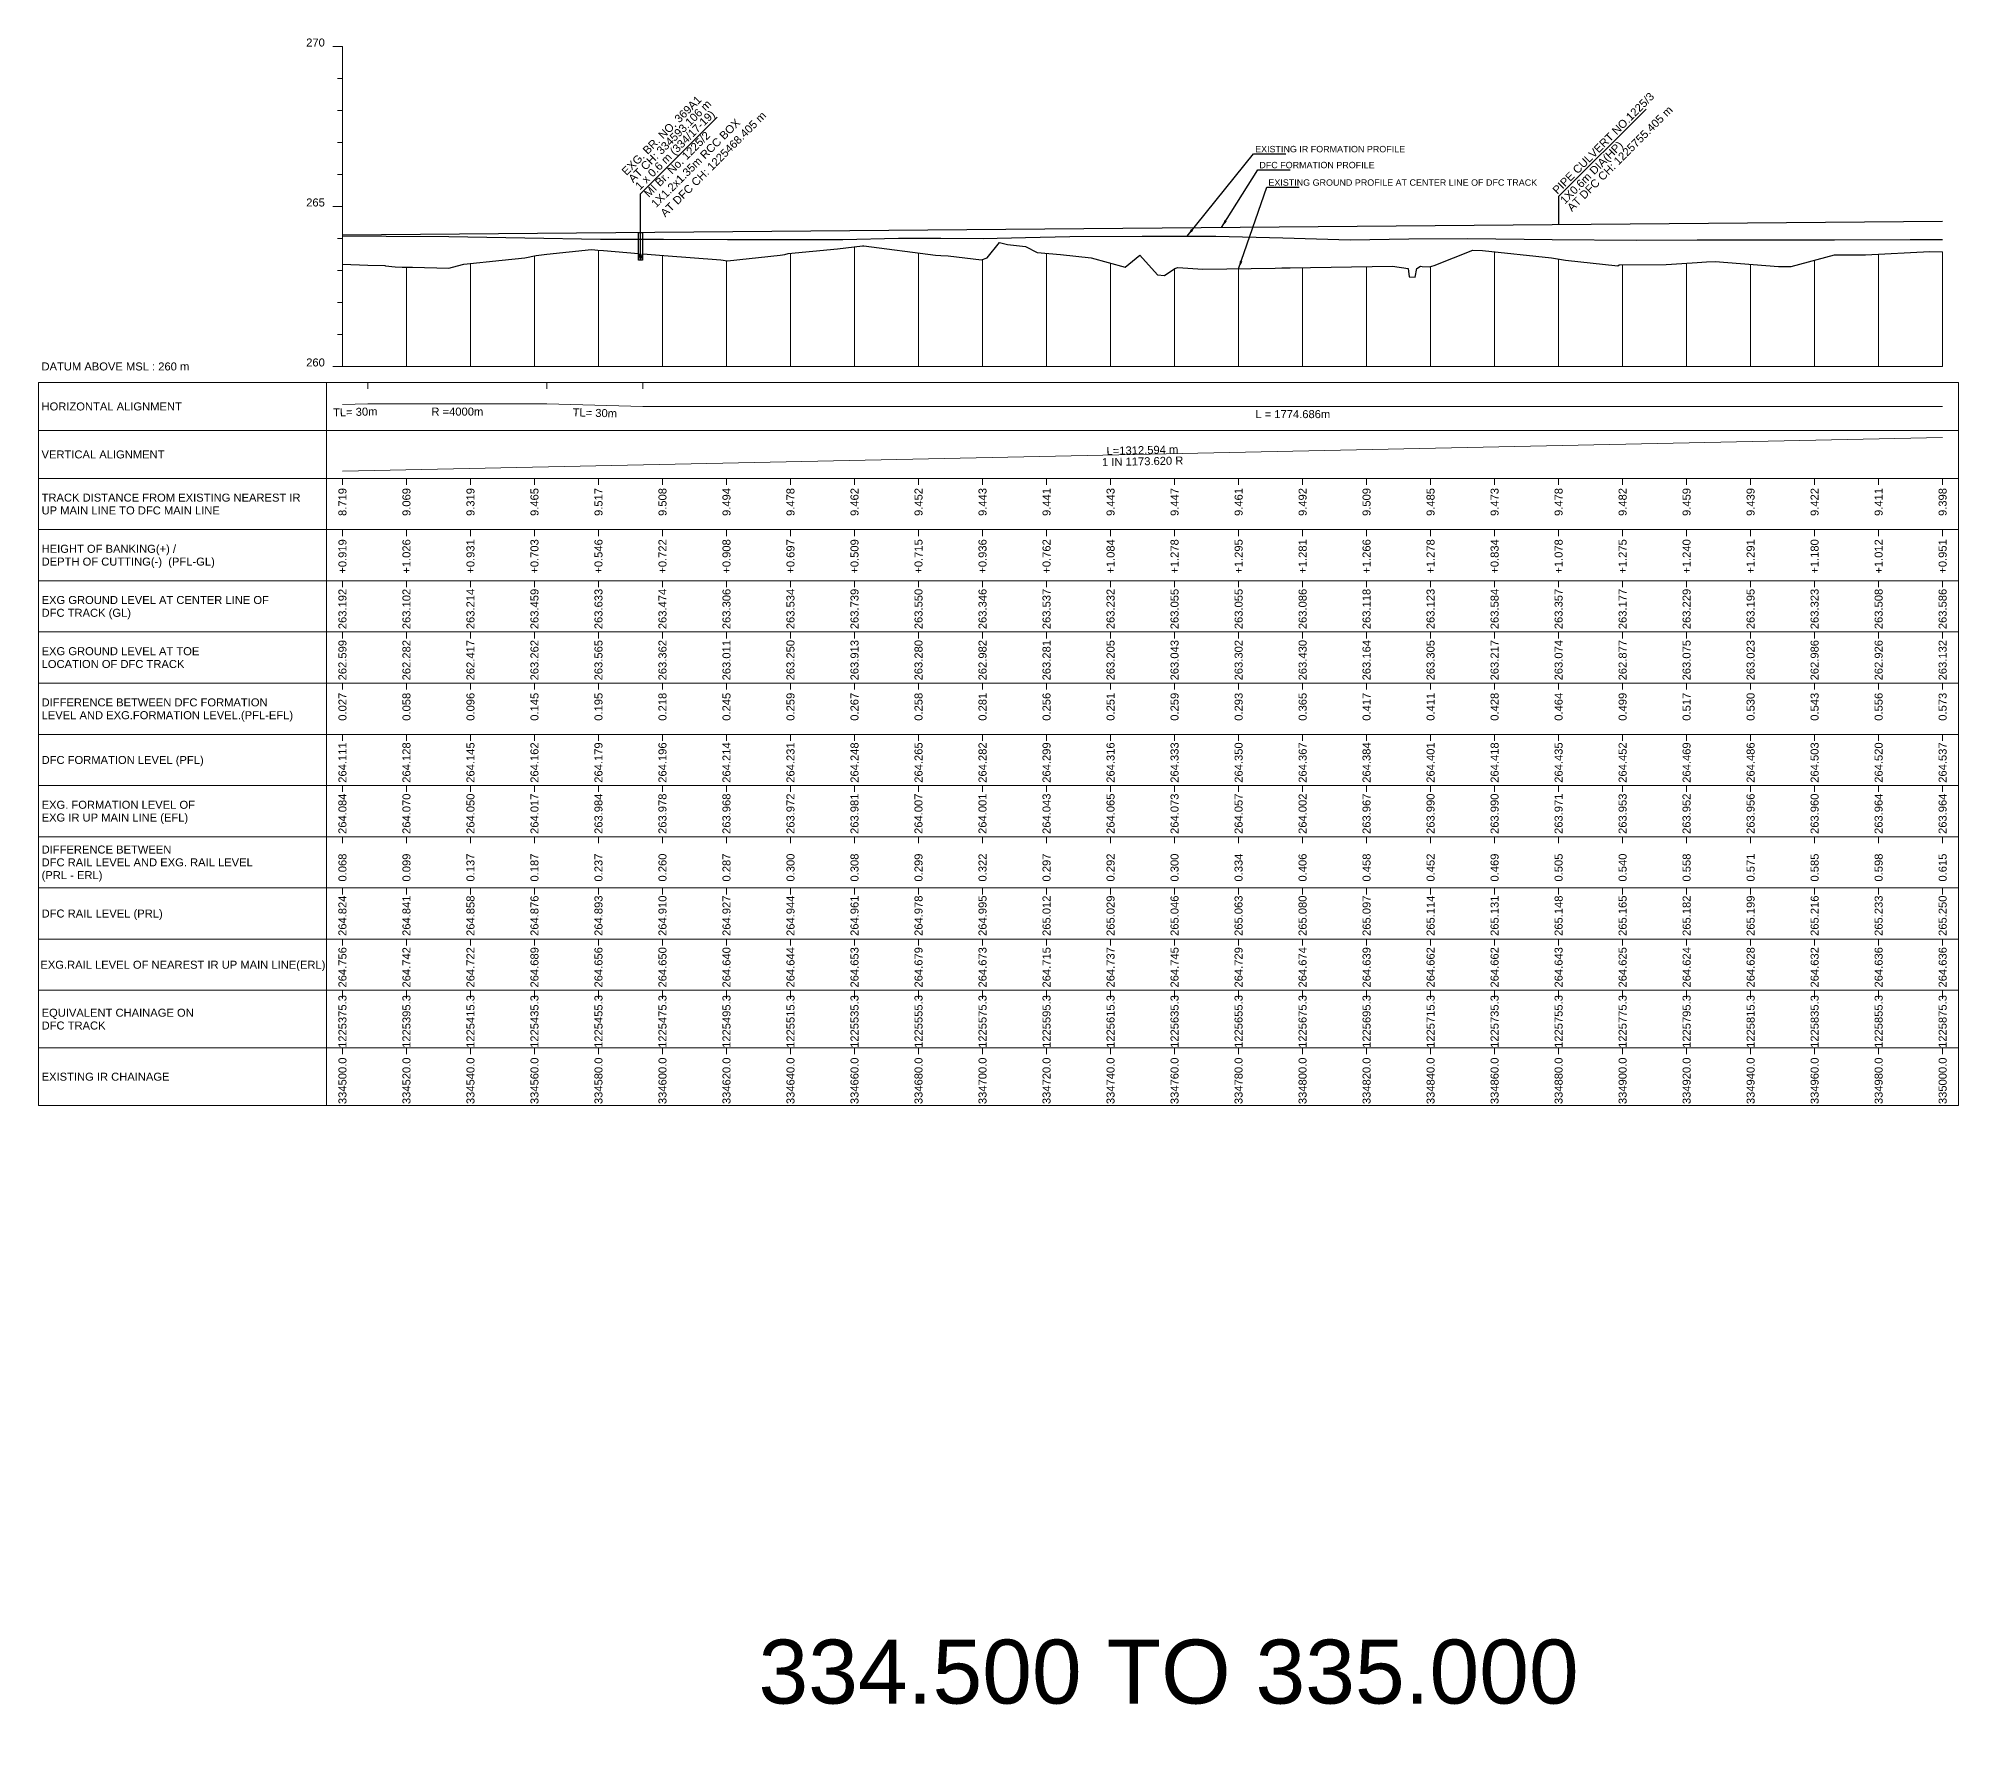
# Model space of a CAD drawing. Header units: metres. Extents: x 30905 to 43495, y -2428 to -1873.
# Drawn here: x 30905 to 31505, y -2428 to -1897 of the extents above; entities that cross this region are included whole.
import ezdxf
from ezdxf.enums import TextEntityAlignment as Align

# ---------------------------------------------------------------- set-up
doc = ezdxf.new("R2010")
doc.units = ezdxf.units.M
doc.header["$MEASUREMENT"] = 0
for name, color, linetype, lineweight in [('LS BRIDGE INDICATION', 10, 'Continuous', 30), ('LS CUT FILL', 10, 'Continuous', 0), ('LS DATUM', 7, 'Continuous', 0), ('LS DATUM X', 7, 'Continuous', 0), ('LS DATUM Y', 7, 'Continuous', 0), ('LS DIFF. EXG.RL & PRO. RL', 10, 'Continuous', 0), ('LS DIFF. PFL & EFL', 10, 'Continuous', 0), ('LS EXG FL', 7, 'Continuous', 0), ('LS EXG GL', 7, 'Continuous', 0), ('LS EXG GL AT PRO TOE', 7, 'Continuous', 0), ('LS EXG IR CH', 7, 'Continuous', 0), ('LS EXG RL', 7, 'Continuous', 0), ('LS EXG. FL', 7, 'Continuous', 0), ('LS EXG. GL', 7, 'Continuous', 0), ('LS EXG. GL AT PRO. TOE', 7, 'Continuous', 0), ('LS EXG. IR CH', 7, 'Continuous', 0), ('LS EXG. RL', 7, 'Continuous', 0), ('LS FRAME', 7, 'Continuous', 0), ('LS HORIZONTAL ALIGNMENT', 10, 'Continuous', 0), ('LS PFL-EFL', 10, 'Continuous', 0), ('LS PRL-ERL', 10, 'Continuous', 0), ('LS PRO FL', 10, 'Continuous', 0), ('LS PRO. CUT & FILL', 10, 'Continuous', 0), ('LS PRO. DFCC CH', 10, 'Continuous', 0), ('LS PRO. FL', 10, 'Continuous', 0), ('LS PRO. RL', 10, 'Continuous', 0), ('LS PROFILE EXG FL', 7, 'Continuous', 25), ('LS PROFILE EXG GL', 7, 'Continuous', 30), ('LS PROFILE PRO FL', 1, 'Continuous', 30), ('LS TICKS', 7, 'Continuous', 0), ('LS TRACK CENTER', 10, 'Continuous', 0), ("LS TRACK CENTER's", 10, 'Continuous', 0), ('LS VERTICAL ALIGNMENT', 10, 'Continuous', 0), ('Profile Grid', 7, 'Continuous', 0)]:
    doc.layers.add(name, color=color, linetype=linetype, lineweight=lineweight)
for name, color, linetype in [("LS BRIDGE'S", 7, 'Continuous'), ('LS DRAIN CULVERT', 10, 'Continuous'), ('ref text', 3, 'Continuous')]:
    doc.layers.add(name, color=color, linetype=linetype)
doc.styles.get("Standard").update_dxf_attribs({"font": 'arial.ttf'})
doc.styles.add('Style-Arial', font='arial.ttf')
doc.styles.add('StyleArial', font='arial.ttf')
doc.dimstyles.get("Standard").update_dxf_attribs({"dimtxt": 5, "dimasz": 0.18, "dimexe": 0.18, "dimexo": 0.0625, "dimgap": 0.09, "dimtad": 0, "dimtih": 1, "dimtoh": 1, "dimdec": 4, "dimzin": 0, "dimdsep": 46, "dimtxsty": 'Standard', "dimcen": 0.09, "dimadec": 0, "dimazin": 0, "dimtfac": 1, "dimtdec": 4, "dimtofl": 0, "dimtmove": 0, "dimatfit": 3, "dimfxl": 1, "dimtolj": 1, "dimtzin": 0, "dimarcsym": 0})

msp = doc.modelspace()

# ---------------------------------------------------------------- linework, layer by layer
at = {"layer": 'LS BRIDGE INDICATION'}
msp.add_lwpolyline([(31092.51, -1958.1), (31093.71, -1958.09), (31093.71, -1966.83), (31092.51, -1966.83)], close=True, dxfattribs=at)
at = {"layer": "LS BRIDGE'S"}
msp.add_lwpolyline([(31093.11, -1966.83), (31093.11, -1946.01), (31117.04, -1922.07)], dxfattribs=at)
at = {"layer": 'LS DATUM X', "color": 7, "linetype": 'Continuous', "lineweight": 0}
msp.add_line((31000, -2000), (31499.99, -2000), dxfattribs=at)
at = {"layer": 'LS DATUM Y', "color": 7, "linetype": 'Continuous', "lineweight": 0}
for p, q in [((30997, -1900), (31000, -1900)), ((30997, -1900), (31000, -1900)), ((31000, -2000), (31000, -1900)), ((30998.5, -1910), (31000, -1910)), ((30998.5, -1920), (31000, -1920)), ((30998.5, -1930), (31000, -1930)), ((30998.5, -1940), (31000, -1940)), ((30997, -1950), (31000, -1950)), ((30998.5, -1960), (31000, -1960)), ((30998.5, -1970), (31000, -1970)), ((30998.5, -1980), (31000, -1980)), ((30998.5, -1990), (31000, -1990)), ((30997, -2000), (31000, -2000))]:
    msp.add_line(p, q, dxfattribs=at)
at = {"layer": 'LS DRAIN CULVERT'}
msp.add_lwpolyline([(31407.33, -1919.59), (31380, -1946.92), (31380, -1955.65)], dxfattribs=at)
at = {"layer": 'LS FRAME'}
for points in [[(30995, -2231), (30905, -2231), (30905, -2005)], [(30905, -2005), (30995, -2005)], [(30995, -2020), (30905, -2020)], [(30995, -2035), (30905, -2035)], [(30995, -2051), (30905, -2051)], [(30905, -2051), (30995, -2051)], [(30995, -2067), (30905, -2067)], [(30905, -2067), (30995, -2067)], [(30995, -2083), (30905, -2083)], [(30905, -2083), (30995, -2083)], [(30995, -2099), (30905, -2099)], [(30995, -2115), (30905, -2115)], [(30905, -2115), (30995, -2115)], [(30995, -2131), (30905, -2131)], [(30905, -2131), (30995, -2131)], [(30995, -2147), (30905, -2147)], [(30905, -2147), (30995, -2147)], [(30995, -2163), (30905, -2163)], [(30905, -2163), (30995, -2163)], [(30995, -2179), (30905, -2179)], [(30995, -2195), (30905, -2195)], [(30995, -2213), (30905, -2213)]]:
    msp.add_lwpolyline(points, dxfattribs=at)
at = {"layer": 'LS FRAME', "color": 7, "linetype": 'Continuous', "lineweight": 0, "flags": 128}
for points in [[(30995, -2020), (31504.99, -2020), (31504.99, -2005), (30995, -2005), (30995, -2020)], [(30995, -2035), (31504.99, -2035), (31504.99, -2020), (30995, -2020), (30995, -2035)], [(30995, -2051), (31504.99, -2051), (31504.99, -2035), (30995, -2035), (30995, -2051)], [(30995, -2067), (31504.99, -2067), (31504.99, -2051), (30995, -2051), (30995, -2067)], [(30995, -2083), (31504.99, -2083), (31504.99, -2067), (30995, -2067), (30995, -2083)], [(30995, -2099), (31504.99, -2099), (31504.99, -2083), (30995, -2083), (30995, -2099)], [(30995, -2115), (31504.99, -2115), (31504.99, -2099), (30995, -2099), (30995, -2115)], [(30995, -2131), (31504.99, -2131), (31504.99, -2115), (30995, -2115), (30995, -2131)], [(30995, -2147), (31504.99, -2147), (31504.99, -2131), (30995, -2131), (30995, -2147)], [(30995, -2163), (31504.99, -2163), (31504.99, -2147), (30995, -2147), (30995, -2163)], [(30995, -2179), (31504.99, -2179), (31504.99, -2163), (30995, -2163), (30995, -2179)], [(30995, -2195), (31504.99, -2195), (31504.99, -2179), (30995, -2179), (30995, -2195)], [(30995, -2213), (31504.99, -2213), (31504.99, -2195), (30995, -2195), (30995, -2213)], [(30995, -2231), (31504.99, -2231), (31504.99, -2213), (30995, -2213), (30995, -2231)]]:
    msp.add_lwpolyline(points, close=True, dxfattribs=at)
at = {"layer": 'LS FRAME', "color": 7, "linetype": 'Continuous', "lineweight": 0}
msp.add_3dface([(30995, -2099), (30915, -2099), (30915, -2099)], dxfattribs=at)
at = {"layer": 'LS HORIZONTAL ALIGNMENT', "lineweight": 0, "flags": 128}
msp.add_lwpolyline([(31000, -2011.92), (31007.89, -2011.71), (31007.89, -2011.71), (31063.91, -2011.71), (31063.91, -2011.71), (31093.91, -2012.5), (31093.91, -2012.5), (31499.99, -2012.5)], dxfattribs=at)
at = {"layer": 'LS PROFILE EXG FL'}
msp.add_lwpolyline([(31000, -1959.16), (31013.67, -1959.25), (31033.21, -1959.39), (31057, -1959.78), (31080.65, -1960.17), (31100.36, -1960.22), (31120.3, -1960.32), (31138.2, -1960.28), (31156.34, -1960.27), (31173.73, -1959.91), (31187.01, -1959.95), (31200.2, -1959.99), (31213.48, -1959.71), (31227.28, -1959.42), (31249.85, -1959.29), (31272.92, -1959.23), (31293.79, -1959.81), (31314.9, -1960.4), (31333.25, -1960.15), (31351.6, -1960.02), (31378.02, -1960.27), (31404.38, -1960.51), (31423.3, -1960.47), (31466.21, -1960.39), (31489.9, -1960.34), (31500, -1960.36)], dxfattribs=at)
at = {"layer": 'LS PROFILE EXG GL', "flags": 128}
msp.add_lwpolyline([(31000, -1968.08), (31007.89, -1968.33), (31013.24, -1968.48), (31013.45, -1968.52), (31016.47, -1968.84), (31018.71, -1968.94), (31021.89, -1969.02), (31033.25, -1969.28), (31035.9, -1968.6), (31037.93, -1968.08), (31049.91, -1966.8), (31056.97, -1966.03), (31060.54, -1965.3), (31063.91, -1964.94), (31077.78, -1963.46), (31078.91, -1963.57), (31079.84, -1963.66), (31081.58, -1963.8), (31092.51, -1964.67), (31093.11, -1966.83), (31093.71, -1964.76), (31093.91, -1964.78), (31100.41, -1965.29), (31118.26, -1966.71), (31120.3, -1966.98), (31136.77, -1965.17), (31138.18, -1965.02), (31139.29, -1964.73), (31154.67, -1963.2), (31162.46, -1962.34), (31162.92, -1962.28), (31185.28, -1965.19), (31187.02, -1965.28), (31189.23, -1965.39), (31199.69, -1966.64), (31201.48, -1966.07), (31205.35, -1961.24), (31207.81, -1961.92), (31213.42, -1962.53), (31217.08, -1964.37), (31224.32, -1965), (31233.9, -1966), (31244.55, -1968.94), (31249.15, -1965.17), (31254.69, -1971.4), (31256.88, -1971.6), (31260.06, -1969.41), (31261, -1969.11), (31268.84, -1969.64), (31291.41, -1969.26), (31293.54, -1969.22), (31294.23, -1969.13), (31296.17, -1969.2), (31328.06, -1968.69), (31333.02, -1969.35), (31333.33, -1971.99), (31335.15, -1972.05), (31335.75, -1969.34), (31336.89, -1968.66), (31337.42, -1968.73), (31339.64, -1968.87), (31341.16, -1968.45), (31353.18, -1963.67), (31356.25, -1963.76), (31377.82, -1966.07), (31382.15, -1966.78), (31398.56, -1968.52), (31398.91, -1968.23), (31413.59, -1968.16), (31421.7, -1967.59), (31423.31, -1967.51), (31426.24, -1967.31), (31428.89, -1967.19), (31448.71, -1968.73), (31452.63, -1968.78), (31466.22, -1965.08), (31475.89, -1965.13), (31496.05, -1964.11), (31499.99, -1964.14)], dxfattribs=at)
at = {"layer": 'LS PROFILE PRO FL'}
msp.add_line((31000, -1958.89), (31499.99, -1954.63), dxfattribs=at)
at = {"layer": 'LS TICKS', "color": 7, "linetype": 'Continuous', "lineweight": 0, "flags": 128}
for points in [[(31007.89, -2007), (31007.89, -2005)], [(31063.91, -2007), (31063.91, -2005)], [(31093.91, -2007), (31093.91, -2005)], [(31000, -2037), (31000, -2035)], [(31020, -2037), (31020, -2035)], [(31040, -2037), (31040, -2035)], [(31060, -2037), (31060, -2035)], [(31080, -2037), (31080, -2035)], [(31099.99, -2037), (31099.99, -2035)], [(31119.99, -2037), (31119.99, -2035)], [(31139.99, -2037), (31139.99, -2035)], [(31159.99, -2037), (31159.99, -2035)], [(31179.99, -2037), (31179.99, -2035)], [(31199.99, -2037), (31199.99, -2035)], [(31220, -2037), (31220, -2035)], [(31240, -2037), (31240, -2035)], [(31260, -2037), (31260, -2035)], [(31280.01, -2037), (31280.01, -2035)], [(31300.01, -2037), (31300.01, -2035)], [(31319.99, -2037), (31319.99, -2035)], [(31339.99, -2037), (31339.99, -2035)], [(31360, -2037), (31360, -2035)], [(31380, -2037), (31380, -2035)], [(31400, -2037), (31400, -2035)], [(31419.98, -2037), (31419.98, -2035)], [(31439.99, -2037), (31439.99, -2035)], [(31459.99, -2037), (31459.99, -2035)], [(31479.99, -2037), (31479.99, -2035)], [(31499.99, -2037), (31499.99, -2035)], [(31000, -2053), (31000, -2051)], [(31020, -2053), (31020, -2051)], [(31040, -2053), (31040, -2051)], [(31060, -2053), (31060, -2051)], [(31080, -2053), (31080, -2051)], [(31099.99, -2053), (31099.99, -2051)], [(31119.99, -2053), (31119.99, -2051)], [(31139.99, -2053), (31139.99, -2051)], [(31159.99, -2053), (31159.99, -2051)], [(31179.99, -2053), (31179.99, -2051)], [(31199.99, -2053), (31199.99, -2051)], [(31220, -2053), (31220, -2051)], [(31240, -2053), (31240, -2051)], [(31260, -2053), (31260, -2051)], [(31280.01, -2053), (31280.01, -2051)], [(31300.01, -2053), (31300.01, -2051)], [(31319.99, -2053), (31319.99, -2051)], [(31339.99, -2053), (31339.99, -2051)], [(31360, -2053), (31360, -2051)], [(31380, -2053), (31380, -2051)], [(31400, -2053), (31400, -2051)], [(31419.98, -2053), (31419.98, -2051)], [(31439.99, -2053), (31439.99, -2051)], [(31459.99, -2053), (31459.99, -2051)], [(31479.99, -2053), (31479.99, -2051)], [(31499.99, -2053), (31499.99, -2051)], [(31000, -2069), (31000, -2067)], [(31020, -2069), (31020, -2067)], [(31040, -2069), (31040, -2067)], [(31060, -2069), (31060, -2067)], [(31080, -2069), (31080, -2067)], [(31099.99, -2069), (31099.99, -2067)], [(31119.99, -2069), (31119.99, -2067)], [(31139.99, -2069), (31139.99, -2067)], [(31159.99, -2069), (31159.99, -2067)], [(31179.99, -2069), (31179.99, -2067)], [(31199.99, -2069), (31199.99, -2067)], [(31220, -2069), (31220, -2067)], [(31240, -2069), (31240, -2067)], [(31260, -2069), (31260, -2067)], [(31280.01, -2069), (31280.01, -2067)], [(31300.01, -2069), (31300.01, -2067)], [(31319.99, -2069), (31319.99, -2067)], [(31339.99, -2069), (31339.99, -2067)], [(31360, -2069), (31360, -2067)], [(31380, -2069), (31380, -2067)], [(31400, -2069), (31400, -2067)], [(31419.98, -2069), (31419.98, -2067)], [(31439.99, -2069), (31439.99, -2067)], [(31459.99, -2069), (31459.99, -2067)], [(31479.99, -2069), (31479.99, -2067)], [(31499.99, -2069), (31499.99, -2067)], [(31000, -2085), (31000, -2083)], [(31020, -2085), (31020, -2083)], [(31040, -2085), (31040, -2083)], [(31060, -2085), (31060, -2083)], [(31080, -2085), (31080, -2083)], [(31099.99, -2085), (31099.99, -2083)], [(31119.99, -2085), (31119.99, -2083)], [(31139.99, -2085), (31139.99, -2083)], [(31159.99, -2085), (31159.99, -2083)], [(31179.99, -2085), (31179.99, -2083)], [(31199.99, -2085), (31199.99, -2083)], [(31220, -2085), (31220, -2083)], [(31240, -2085), (31240, -2083)], [(31260, -2085), (31260, -2083)], [(31280.01, -2085), (31280.01, -2083)], [(31300.01, -2085), (31300.01, -2083)], [(31319.99, -2085), (31319.99, -2083)], [(31339.99, -2085), (31339.99, -2083)], [(31360, -2085), (31360, -2083)], [(31380, -2085), (31380, -2083)], [(31400, -2085), (31400, -2083)], [(31419.98, -2085), (31419.98, -2083)], [(31439.99, -2085), (31439.99, -2083)], [(31459.99, -2085), (31459.99, -2083)], [(31479.99, -2085), (31479.99, -2083)], [(31499.99, -2085), (31499.99, -2083)], [(31000, -2101), (31000, -2099)], [(31020, -2101), (31020, -2099)], [(31040, -2101), (31040, -2099)], [(31060, -2101), (31060, -2099)], [(31080, -2101), (31080, -2099)], [(31099.99, -2101), (31099.99, -2099)], [(31119.99, -2101), (31119.99, -2099)], [(31139.99, -2101), (31139.99, -2099)], [(31159.99, -2101), (31159.99, -2099)], [(31179.99, -2101), (31179.99, -2099)], [(31199.99, -2101), (31199.99, -2099)], [(31220, -2101), (31220, -2099)], [(31240, -2101), (31240, -2099)], [(31260, -2101), (31260, -2099)], [(31280.01, -2101), (31280.01, -2099)], [(31300.01, -2101), (31300.01, -2099)], [(31319.99, -2101), (31319.99, -2099)], [(31339.99, -2101), (31339.99, -2099)], [(31360, -2101), (31360, -2099)], [(31380, -2101), (31380, -2099)], [(31400, -2101), (31400, -2099)], [(31419.98, -2101), (31419.98, -2099)], [(31439.99, -2101), (31439.99, -2099)], [(31459.99, -2101), (31459.99, -2099)], [(31479.99, -2101), (31479.99, -2099)], [(31499.99, -2101), (31499.99, -2099)], [(31000, -2117), (31000, -2115)], [(31020, -2117), (31020, -2115)], [(31040, -2117), (31040, -2115)], [(31060, -2117), (31060, -2115)], [(31080, -2117), (31080, -2115)], [(31099.99, -2117), (31099.99, -2115)], [(31119.99, -2117), (31119.99, -2115)], [(31139.99, -2117), (31139.99, -2115)], [(31159.99, -2117), (31159.99, -2115)], [(31179.99, -2117), (31179.99, -2115)], [(31199.99, -2117), (31199.99, -2115)], [(31220, -2117), (31220, -2115)], [(31240, -2117), (31240, -2115)], [(31260, -2117), (31260, -2115)], [(31280.01, -2117), (31280.01, -2115)], [(31300.01, -2117), (31300.01, -2115)], [(31319.99, -2117), (31319.99, -2115)], [(31339.99, -2117), (31339.99, -2115)], [(31360, -2117), (31360, -2115)], [(31380, -2117), (31380, -2115)], [(31400, -2117), (31400, -2115)], [(31419.98, -2117), (31419.98, -2115)], [(31439.99, -2117), (31439.99, -2115)], [(31459.99, -2117), (31459.99, -2115)], [(31479.99, -2117), (31479.99, -2115)], [(31499.99, -2117), (31499.99, -2115)], [(31000, -2133), (31000, -2131)], [(31020, -2133), (31020, -2131)], [(31040, -2133), (31040, -2131)], [(31060, -2133), (31060, -2131)], [(31080, -2133), (31080, -2131)], [(31099.99, -2133), (31099.99, -2131)], [(31119.99, -2133), (31119.99, -2131)], [(31139.99, -2133), (31139.99, -2131)], [(31159.99, -2133), (31159.99, -2131)], [(31179.99, -2133), (31179.99, -2131)], [(31199.99, -2133), (31199.99, -2131)], [(31220, -2133), (31220, -2131)], [(31240, -2133), (31240, -2131)], [(31260, -2133), (31260, -2131)], [(31280.01, -2133), (31280.01, -2131)], [(31300.01, -2133), (31300.01, -2131)], [(31319.99, -2133), (31319.99, -2131)], [(31339.99, -2133), (31339.99, -2131)], [(31360, -2133), (31360, -2131)], [(31380, -2133), (31380, -2131)], [(31400, -2133), (31400, -2131)], [(31419.98, -2133), (31419.98, -2131)], [(31439.99, -2133), (31439.99, -2131)], [(31459.99, -2133), (31459.99, -2131)], [(31479.99, -2133), (31479.99, -2131)], [(31499.99, -2133), (31499.99, -2131)], [(31000, -2149), (31000, -2147)], [(31020, -2149), (31020, -2147)], [(31040, -2149), (31040, -2147)], [(31060, -2149), (31060, -2147)], [(31080, -2149), (31080, -2147)], [(31099.99, -2149), (31099.99, -2147)], [(31119.99, -2149), (31119.99, -2147)], [(31139.99, -2149), (31139.99, -2147)], [(31159.99, -2149), (31159.99, -2147)], [(31179.99, -2149), (31179.99, -2147)], [(31199.99, -2149), (31199.99, -2147)], [(31220, -2149), (31220, -2147)], [(31240, -2149), (31240, -2147)], [(31260, -2149), (31260, -2147)], [(31280.01, -2149), (31280.01, -2147)], [(31300.01, -2149), (31300.01, -2147)], [(31319.99, -2149), (31319.99, -2147)], [(31339.99, -2149), (31339.99, -2147)], [(31360, -2149), (31360, -2147)], [(31380, -2149), (31380, -2147)], [(31400, -2149), (31400, -2147)], [(31419.98, -2149), (31419.98, -2147)], [(31439.99, -2149), (31439.99, -2147)], [(31459.99, -2149), (31459.99, -2147)], [(31479.99, -2149), (31479.99, -2147)], [(31499.99, -2149), (31499.99, -2147)], [(31000, -2165), (31000, -2163)], [(31020, -2165), (31020, -2163)], [(31040, -2165), (31040, -2163)], [(31060, -2165), (31060, -2163)], [(31080, -2165), (31080, -2163)], [(31099.99, -2165), (31099.99, -2163)], [(31119.99, -2165), (31119.99, -2163)], [(31139.99, -2165), (31139.99, -2163)], [(31159.99, -2165), (31159.99, -2163)], [(31179.99, -2165), (31179.99, -2163)], [(31199.99, -2165), (31199.99, -2163)], [(31220, -2165), (31220, -2163)], [(31240, -2165), (31240, -2163)], [(31260, -2165), (31260, -2163)], [(31280.01, -2165), (31280.01, -2163)], [(31300.01, -2165), (31300.01, -2163)], [(31319.99, -2165), (31319.99, -2163)], [(31339.99, -2165), (31339.99, -2163)], [(31360, -2165), (31360, -2163)], [(31380, -2165), (31380, -2163)], [(31400, -2165), (31400, -2163)], [(31419.98, -2165), (31419.98, -2163)], [(31439.99, -2165), (31439.99, -2163)], [(31459.99, -2165), (31459.99, -2163)], [(31479.99, -2165), (31479.99, -2163)], [(31499.99, -2165), (31499.99, -2163)], [(31000, -2181), (31000, -2179)], [(31020, -2181), (31020, -2179)], [(31040, -2181), (31040, -2179)], [(31060, -2181), (31060, -2179)], [(31080, -2181), (31080, -2179)], [(31099.99, -2181), (31099.99, -2179)], [(31119.99, -2181), (31119.99, -2179)], [(31139.99, -2181), (31139.99, -2179)], [(31159.99, -2181), (31159.99, -2179)], [(31179.99, -2181), (31179.99, -2179)], [(31199.99, -2181), (31199.99, -2179)], [(31220, -2181), (31220, -2179)], [(31240, -2181), (31240, -2179)], [(31260, -2181), (31260, -2179)], [(31280.01, -2181), (31280.01, -2179)], [(31300.01, -2181), (31300.01, -2179)], [(31319.99, -2181), (31319.99, -2179)], [(31339.99, -2181), (31339.99, -2179)], [(31360, -2181), (31360, -2179)], [(31380, -2181), (31380, -2179)], [(31400, -2181), (31400, -2179)], [(31419.98, -2181), (31419.98, -2179)], [(31439.99, -2181), (31439.99, -2179)], [(31459.99, -2181), (31459.99, -2179)], [(31479.99, -2181), (31479.99, -2179)], [(31499.99, -2181), (31499.99, -2179)], [(31000, -2197), (31000, -2195)], [(31020, -2197), (31020, -2195)], [(31040, -2197), (31040, -2195)], [(31060, -2197), (31060, -2195)], [(31080, -2197), (31080, -2195)], [(31099.99, -2197), (31099.99, -2195)], [(31119.99, -2197), (31119.99, -2195)], [(31139.99, -2197), (31139.99, -2195)], [(31159.99, -2197), (31159.99, -2195)], [(31179.99, -2197), (31179.99, -2195)], [(31199.99, -2197), (31199.99, -2195)], [(31220, -2197), (31220, -2195)], [(31240, -2197), (31240, -2195)], [(31260, -2197), (31260, -2195)], [(31280.01, -2197), (31280.01, -2195)], [(31300.01, -2197), (31300.01, -2195)], [(31319.99, -2197), (31319.99, -2195)], [(31339.99, -2197), (31339.99, -2195)], [(31360, -2197), (31360, -2195)], [(31380, -2197), (31380, -2195)], [(31400, -2197), (31400, -2195)], [(31419.98, -2197), (31419.98, -2195)], [(31439.99, -2197), (31439.99, -2195)], [(31459.99, -2197), (31459.99, -2195)], [(31479.99, -2197), (31479.99, -2195)], [(31499.99, -2197), (31499.99, -2195)], [(31000, -2215), (31000, -2213)], [(31020, -2215), (31020, -2213)], [(31040, -2215), (31040, -2213)], [(31060, -2215), (31060, -2213)], [(31080, -2215), (31080, -2213)], [(31099.99, -2215), (31099.99, -2213)], [(31119.99, -2215), (31119.99, -2213)], [(31139.99, -2215), (31139.99, -2213)], [(31159.99, -2215), (31159.99, -2213)], [(31179.99, -2215), (31179.99, -2213)], [(31199.99, -2215), (31199.99, -2213)], [(31220, -2215), (31220, -2213)], [(31240, -2215), (31240, -2213)], [(31260, -2215), (31260, -2213)], [(31280.01, -2215), (31280.01, -2213)], [(31300.01, -2215), (31300.01, -2213)], [(31319.99, -2215), (31319.99, -2213)], [(31339.99, -2215), (31339.99, -2213)], [(31360, -2215), (31360, -2213)], [(31380, -2215), (31380, -2213)], [(31400, -2215), (31400, -2213)], [(31419.98, -2215), (31419.98, -2213)], [(31439.99, -2215), (31439.99, -2213)], [(31459.99, -2215), (31459.99, -2213)], [(31479.99, -2215), (31479.99, -2213)], [(31499.99, -2215), (31499.99, -2213)]]:
    msp.add_lwpolyline(points, dxfattribs=at)
at = {"layer": 'LS VERTICAL ALIGNMENT', "linetype": 'Continuous', "lineweight": 0, "flags": 128}
msp.add_lwpolyline([(31000, -2032.75), (31499.99, -2022.25)], dxfattribs=at)
at = {"layer": 'Profile Grid', "linetype": 'Continuous', "lineweight": 0, "flags": 128}
for points in [[(31000, -2000), (31000, -1967.71)], [(31040, -2000), (31040, -1967.85)], [(31060, -2000), (31060, -1965.41)], [(31080, -2000), (31080, -1963.67)], [(31099.99, -2000), (31099.99, -1965.26)], [(31119.99, -2000), (31119.99, -1966.94)], [(31139.99, -2000), (31139.99, -1964.66)], [(31159.99, -2000), (31159.99, -1962.61)], [(31179.99, -2000), (31179.99, -1964.5)], [(31199.99, -2000), (31199.99, -1966.54)], [(31220, -2000), (31220, -1964.62)], [(31240, -2000), (31240, -1967.68)], [(31360, -2000), (31360, -1964.16)], [(31380, -2000), (31380, -1966.43)], [(31419.98, -2000), (31419.98, -1967.71)], [(31459.99, -2000), (31459.99, -1966.77)], [(31479.99, -2000), (31479.99, -1964.93)], [(31499.99, -2000), (31499.99, -1964.14)], [(31020, -2000), (31020, -1968.97)], [(31260, -2000), (31260, -1969.45)], [(31280.01, -2000), (31280.01, -1969.45)], [(31300.01, -2000), (31300.01, -1969.14)], [(31319.99, -2000), (31319.99, -1968.82)], [(31339.99, -2000), (31339.99, -1968.77)], [(31400, -2000), (31400, -1968.23)], [(31439.99, -2000), (31439.99, -1968.05)]]:
    msp.add_lwpolyline(points, dxfattribs=at)

# ---------------------------------------------------------------- texts
at = {"layer": "LS BRIDGE'S"}
for s, p in [('EXG. BR. NO. 369A1 ', (31088.76, -1940.47)), ('AT CH: 334593.106 m', (31090.85, -1942.73)), ('1 x 0.6 m (334/17-19)', (31092.94, -1944.99))]:
    msp.add_text(s, height=2.5, rotation=44.89365, dxfattribs=at).set_placement(p)
at = {"layer": "LS BRIDGE'S", "color": 10}
for s, p in [('1X1.2x1.35m RCC BOX', (31097.99, -1950.55)), ('AT DFC CH: 1225468.405 m', (31100.87, -1953.48)), ('MI Br. No. 1225/2', (31095.73, -1947.37))]:
    msp.add_text(s, height=2.5, rotation=44.89365, dxfattribs=at).set_placement(p)
at = {"layer": 'LS CUT FILL', "lineweight": 0, "style": 'Style-Arial'}
for s, p in [('+0.919', (31000, -2054)), ('+1.026', (31020, -2054)), ('+0.931', (31040, -2054)), ('+0.703', (31060, -2054)), ('+0.546', (31080, -2054)), ('+0.722', (31100, -2054)), ('+0.908', (31120, -2054)), ('+0.697', (31139.99, -2054)), ('+0.509', (31160, -2054)), ('+0.715', (31180, -2054)), ('+0.936', (31200, -2054)), ('+0.762', (31220, -2054)), ('+1.084', (31240, -2054)), ('+1.278', (31260, -2054)), ('+1.295', (31280.02, -2054)), ('+1.281', (31300.02, -2054)), ('+1.266', (31319.99, -2054)), ('+1.278', (31339.99, -2054)), ('+0.834', (31360, -2054)), ('+1.078', (31380, -2054)), ('+1.275', (31400, -2054)), ('+1.240', (31419.99, -2054)), ('+1.291', (31439.99, -2054)), ('+1.180', (31459.99, -2054)), ('+1.012', (31480, -2054)), ('+0.951', (31499.99, -2054))]:
    msp.add_text(s, height=2.5, rotation=90, dxfattribs=at).set_placement(p, align=Align.MIDDLE_RIGHT)
at = {"layer": 'LS DATUM', "color": 7, "style": 'StyleArial'}
msp.add_text('DATUM ABOVE MSL : 260 m', height=2.5, rotation=0.00003, dxfattribs=at).set_placement((30905.97, -2000), align=Align.MIDDLE_LEFT)
at = {"layer": 'LS DATUM Y', "color": 7, "lineweight": 0, "style": 'Style-Arial'}
for s, p in [('270', (30994.5, -1900)), ('270', (30994.5, -1900)), ('265', (30994.5, -1950)), ('260', (30994.5, -2000))]:
    msp.add_text(s, height=2.5, dxfattribs=at).set_placement(p, align=Align.RIGHT)
at = {"layer": 'LS DIFF. EXG.RL & PRO. RL', "color": 10, "style": 'StyleArial'}
for s, p in [('DIFFERENCE BETWEEN ', (30906, -2151)), ('DFC RAIL LEVEL AND EXG. RAIL LEVEL ', (30906, -2155)), ('(PRL - ERL)', (30906, -2159))]:
    msp.add_text(s, height=2.5, rotation=0.00003, dxfattribs=at).set_placement(p, align=Align.MIDDLE_LEFT)
at = {"layer": 'LS DIFF. PFL & EFL', "color": 10, "style": 'StyleArial'}
for s, p in [('DIFFERENCE BETWEEN DFC FORMATION ', (30906, -2105)), ('LEVEL AND EXG.FORMATION LEVEL.(PFL-EFL)', (30906, -2109))]:
    msp.add_text(s, height=2.5, rotation=0.00003, dxfattribs=at).set_placement(p, align=Align.MIDDLE_LEFT)
at = {"layer": 'LS DRAIN CULVERT'}
for s, p in [('PIPE CULVERT NO.1225/3', (31379.61, -1946.31)), ('AT DFC CH: 1225755.405 m', (31384.17, -1951.75)), ('1X0.6m DIA(HP)', (31381.96, -1949.46))]:
    msp.add_text(s, height=2.5, rotation=44.95988, dxfattribs=at).set_placement(p)
at = {"layer": 'LS EXG FL', "style": 'StyleArial'}
for s, p in [('EXG. FORMATION LEVEL OF', (30906, -2137)), ('EXG IR UP MAIN LINE (EFL)', (30906, -2141))]:
    msp.add_text(s, height=2.5, rotation=0.00003, dxfattribs=at).set_placement(p, align=Align.MIDDLE_LEFT)
at = {"layer": 'LS EXG GL', "lineweight": 0, "style": 'Style-Arial'}
for s, p in [('263.192', (31000, -2069.5)), ('263.102', (31020, -2069.5)), ('263.214', (31040, -2069.5)), ('263.459', (31060, -2069.5)), ('263.633', (31080, -2069.5)), ('263.474', (31100, -2069.5)), ('263.306', (31120, -2069.5)), ('263.534', (31139.99, -2069.5)), ('263.739', (31160, -2069.5)), ('263.550', (31180, -2069.5)), ('263.346', (31200, -2069.5)), ('263.537', (31220, -2069.5)), ('263.232', (31240, -2069.5)), ('263.055', (31260, -2069.5)), ('263.055', (31280.02, -2069.5)), ('263.086', (31300.02, -2069.5)), ('263.118', (31319.99, -2069.5)), ('263.123', (31339.99, -2069.5)), ('263.584', (31360, -2069.5)), ('263.357', (31380, -2069.5)), ('263.177', (31400, -2069.5)), ('263.229', (31419.99, -2069.5)), ('263.195', (31439.99, -2069.5)), ('263.323', (31459.99, -2069.5)), ('263.508', (31480, -2069.5)), ('263.586', (31499.99, -2069.5))]:
    msp.add_text(s, height=2.5, rotation=90, dxfattribs=at).set_placement(p, align=Align.MIDDLE_RIGHT)
at = {"layer": 'LS EXG GL AT PRO TOE', "color": 7, "style": 'StyleArial'}
for s, p in [('EXG GROUND LEVEL AT TOE', (30906, -2089)), ('LOCATION OF DFC TRACK', (30906, -2093))]:
    msp.add_text(s, height=2.5, rotation=0.00003, dxfattribs=at).set_placement(p, align=Align.MIDDLE_LEFT)
at = {"layer": 'LS EXG IR CH', "style": 'Style-Arial'}
for s, p in [('334500.0', (31000, -2216)), ('334520.0', (31020, -2216)), ('334540.0', (31040, -2216)), ('334560.0', (31060, -2216)), ('334580.0', (31080, -2216)), ('334600.0', (31100, -2216)), ('334620.0', (31120, -2216)), ('334640.0', (31140, -2216)), ('334660.0', (31160, -2216)), ('334680.0', (31180, -2216)), ('334700.0', (31200, -2216)), ('334720.0', (31220, -2216)), ('334740.0', (31240, -2216)), ('334760.0', (31260, -2216)), ('334780.0', (31280, -2216)), ('334800.0', (31300, -2216)), ('334820.0', (31320, -2216)), ('334840.0', (31340, -2216)), ('334860.0', (31360, -2216)), ('334880.0', (31380, -2216)), ('334900.0', (31400, -2216)), ('334920.0', (31420, -2216)), ('334940.0', (31440, -2216)), ('334960.0', (31460, -2216)), ('334980.0', (31480, -2216)), ('335000.0', (31500, -2216))]:
    msp.add_text(s, height=2.5, rotation=90, dxfattribs=at).set_placement(p, align=Align.MIDDLE_RIGHT)
at = {"layer": 'LS EXG RL', "style": 'Style-Arial'}
for s, p in [('264.756', (31000, -2181.5)), ('264.742', (31020, -2181.5)), ('264.722', (31040, -2181.5)), ('264.689', (31060, -2181.5)), ('264.656', (31080, -2181.5)), ('264.650', (31100, -2181.5)), ('264.640', (31120, -2181.5)), ('264.644', (31140, -2181.5)), ('264.653', (31160, -2181.5)), ('264.679', (31180, -2181.5)), ('264.673', (31200, -2181.5)), ('264.715', (31220, -2181.5)), ('264.737', (31240, -2181.5)), ('264.745', (31260, -2181.5)), ('264.729', (31280, -2181.5)), ('264.674', (31300, -2181.5)), ('264.639', (31320, -2181.5)), ('264.662', (31340, -2181.5)), ('264.662', (31360, -2181.5)), ('264.643', (31380, -2181.5)), ('264.625', (31400, -2181.5)), ('264.624', (31420, -2181.5)), ('264.628', (31440, -2181.5)), ('264.632', (31460, -2181.5)), ('264.636', (31480, -2181.5)), ('264.636', (31500, -2181.5))]:
    msp.add_text(s, height=2.5, rotation=90, dxfattribs=at).set_placement(p, align=Align.MIDDLE_RIGHT)
at = {"layer": 'LS EXG. FL'}
for s, p in [('264.084', (31000, -2133.5)), ('264.070', (31020, -2133.5)), ('264.050', (31040, -2133.5)), ('264.017', (31060, -2133.5)), ('263.984', (31080, -2133.5)), ('263.978', (31099.99, -2133.5)), ('263.968', (31119.99, -2133.5)), ('263.972', (31139.99, -2133.5)), ('263.981', (31159.99, -2133.5)), ('264.007', (31179.99, -2133.5)), ('264.001', (31199.99, -2133.5)), ('264.043', (31220, -2133.5)), ('264.065', (31240, -2133.5)), ('264.073', (31260, -2133.5)), ('264.057', (31280.01, -2133.5)), ('264.002', (31300.01, -2133.5)), ('263.967', (31319.99, -2133.5)), ('263.990', (31339.99, -2133.5)), ('263.990', (31360, -2133.5)), ('263.971', (31380, -2133.5)), ('263.953', (31400, -2133.5)), ('263.952', (31419.98, -2133.5)), ('263.956', (31439.99, -2133.5)), ('263.960', (31459.99, -2133.5)), ('263.964', (31479.99, -2133.5)), ('263.964', (31499.99, -2133.5))]:
    msp.add_text(s, height=2.5, rotation=90, dxfattribs=at).set_placement(p, align=Align.MIDDLE_RIGHT)
at = {"layer": 'LS EXG. GL', "color": 7, "style": 'StyleArial'}
for s, p in [('EXG GROUND LEVEL AT CENTER LINE OF ', (30906, -2073)), ('DFC TRACK (GL)', (30906, -2077))]:
    msp.add_text(s, height=2.5, rotation=0.00003, dxfattribs=at).set_placement(p, align=Align.MIDDLE_LEFT)
at = {"layer": 'LS EXG. GL AT PRO. TOE'}
for s, p in [('262.599', (31000, -2085.5)), ('262.282', (31020, -2085.5)), ('262.417', (31040, -2085.5)), ('263.262', (31060, -2085.5)), ('263.565', (31080, -2085.5)), ('263.362', (31100, -2085.5)), ('263.011', (31120, -2085.5)), ('263.250', (31139.99, -2085.5)), ('263.913', (31160, -2085.5)), ('263.280', (31180, -2085.5)), ('262.982', (31200, -2085.5)), ('263.281', (31220, -2085.5)), ('263.205', (31240, -2085.5)), ('263.043', (31260, -2085.5)), ('263.302', (31280.02, -2085.5)), ('263.430', (31300.02, -2085.5)), ('263.164', (31319.99, -2085.5)), ('263.305', (31339.99, -2085.5)), ('263.217', (31360, -2085.5)), ('263.074', (31380, -2085.5)), ('262.877', (31400, -2085.5)), ('263.075', (31419.99, -2085.5)), ('263.023', (31439.99, -2085.5)), ('262.986', (31459.99, -2085.5)), ('262.926', (31480, -2085.5)), ('263.132', (31499.99, -2085.5))]:
    msp.add_text(s, height=2.5, rotation=90, dxfattribs=at).set_placement(p, align=Align.MIDDLE_RIGHT)
at = {"layer": 'LS EXG. IR CH', "style": 'StyleArial'}
msp.add_text('EXISTING IR CHAINAGE', height=2.5, rotation=0.00003, dxfattribs=at).set_placement((30906, -2222), align=Align.MIDDLE_LEFT)
at = {"layer": 'LS EXG. RL', "style": 'StyleArial'}
msp.add_text('EXG.RAIL LEVEL OF NEAREST IR UP MAIN LINE(ERL)', height=2.5, rotation=0.00003, dxfattribs=at).set_placement((30905.61, -2187), align=Align.MIDDLE_LEFT)
at = {"layer": 'LS HORIZONTAL ALIGNMENT', "style": 'StyleArial'}
msp.add_text('HORIZONTAL ALIGNMENT', height=2.5, rotation=0.00003, dxfattribs=at).set_placement((30905.97, -2012.5), align=Align.MIDDLE_LEFT)
at = {"layer": 'LS HORIZONTAL ALIGNMENT', "lineweight": 0, "char_height": 2.5, "attachment_point": 5, "line_spacing_factor": 0.6, "style": 'Style-Arial'}
for insert, rotation in [((31004, -2014.23), 1.5036), ((31078.86, -2014.52), 358.49633)]:
    msp.add_mtext('TL= 30m', dxfattribs=dict(at, insert=insert, rotation=rotation))
for s, insert in [('R =4000m', (31035.9, -2014.13)), ('L = 1774.686m', (31296.95, -2014.92))]:
    msp.add_mtext(s, dxfattribs=dict(at, insert=insert))
at = {"layer": 'LS PFL-EFL'}
for s, p in [('0.027', (31000, -2102)), ('0.058', (31020, -2102)), ('0.096', (31040, -2102)), ('0.145', (31060, -2102)), ('0.195', (31080, -2102)), ('0.218', (31100, -2102)), ('0.245', (31120, -2102)), ('0.259', (31139.99, -2102)), ('0.267', (31160, -2102)), ('0.258', (31180, -2102)), ('0.281', (31200, -2102)), ('0.256', (31220, -2102)), ('0.251', (31240, -2102)), ('0.259', (31260, -2102)), ('0.293', (31280.02, -2102)), ('0.365', (31300.02, -2102)), ('0.417', (31319.99, -2102)), ('0.411', (31339.99, -2102)), ('0.428', (31360, -2102)), ('0.464', (31380, -2102)), ('0.499', (31400, -2102)), ('0.517', (31419.99, -2102)), ('0.530', (31439.99, -2102)), ('0.543', (31459.99, -2102)), ('0.556', (31480, -2102)), ('0.573', (31499.99, -2102))]:
    msp.add_text(s, height=2.5, rotation=90, dxfattribs=at).set_placement(p, align=Align.MIDDLE_RIGHT)
at = {"layer": 'LS PRL-ERL'}
for s, p in [('0.068', (31001.25, -2161)), ('0.099', (31021.25, -2161)), ('0.137', (31041.25, -2161)), ('0.187', (31061.25, -2161)), ('0.237', (31081.25, -2161)), ('0.260', (31101.25, -2161)), ('0.287', (31121.25, -2161)), ('0.300', (31141.25, -2161)), ('0.308', (31161.25, -2161)), ('0.299', (31181.25, -2161)), ('0.322', (31201.25, -2161)), ('0.297', (31221.25, -2161)), ('0.292', (31241.25, -2161)), ('0.300', (31261.25, -2161)), ('0.334', (31281.25, -2161)), ('0.406', (31301.25, -2161)), ('0.458', (31321.25, -2161)), ('0.452', (31341.25, -2161)), ('0.469', (31361.25, -2161)), ('0.505', (31381.25, -2161)), ('0.540', (31401.25, -2161)), ('0.558', (31421.25, -2161)), ('0.571', (31441.25, -2161)), ('0.585', (31461.25, -2161)), ('0.598', (31481.25, -2161)), ('0.615', (31501.25, -2161))]:
    msp.add_text(s, height=2.5, rotation=90, dxfattribs=at).set_placement(p)
at = {"layer": 'LS PRO FL', "lineweight": 0, "style": 'Style-Arial'}
for s, p in [('264.111', (31000, -2117.5)), ('264.128', (31020, -2117.5)), ('264.145', (31040, -2117.5)), ('264.162', (31060, -2117.5)), ('264.179', (31080, -2117.5)), ('264.196', (31100, -2117.5)), ('264.214', (31120, -2117.5)), ('264.231', (31139.99, -2117.5)), ('264.248', (31160, -2117.5)), ('264.265', (31180, -2117.5)), ('264.282', (31200, -2117.5)), ('264.299', (31220, -2117.5)), ('264.316', (31240, -2117.5)), ('264.333', (31260, -2117.5)), ('264.350', (31280.02, -2117.5)), ('264.367', (31300.02, -2117.5)), ('264.384', (31319.99, -2117.5)), ('264.401', (31339.99, -2117.5)), ('264.418', (31360, -2117.5)), ('264.435', (31380, -2117.5)), ('264.452', (31400, -2117.5)), ('264.469', (31419.99, -2117.5)), ('264.486', (31439.99, -2117.5)), ('264.503', (31459.99, -2117.5)), ('264.520', (31480, -2117.5)), ('264.537', (31499.99, -2117.5))]:
    msp.add_text(s, height=2.5, rotation=90, dxfattribs=at).set_placement(p, align=Align.MIDDLE_RIGHT)
at = {"layer": 'LS PRO. CUT & FILL', "color": 10, "style": 'StyleArial'}
for s, p in [('HEIGHT OF BANKING(+) /', (30906, -2057)), ('DEPTH OF CUTTING(-)  (PFL-GL)', (30906, -2061))]:
    msp.add_text(s, height=2.5, rotation=0.00003, dxfattribs=at).set_placement(p, align=Align.MIDDLE_LEFT)
at = {"layer": 'LS PRO. DFCC CH', "color": 10, "style": 'Style-Arial'}
for s, p in [('EQUIVALENT CHAINAGE ON ', (30906, -2202)), ('DFC TRACK', (30906, -2206))]:
    msp.add_text(s, height=2.5, rotation=0.00003, dxfattribs=at).set_placement(p, align=Align.MIDDLE_LEFT)
at = {"layer": 'LS PRO. DFCC CH'}
for s, p in [('1225375.3', (31001.25, -2213)), ('1225395.3', (31021.25, -2213)), ('1225415.3', (31041.25, -2213)), ('1225435.3', (31061.25, -2213)), ('1225455.3', (31081.25, -2213)), ('1225475.3', (31101.25, -2213)), ('1225495.3', (31121.25, -2213)), ('1225515.3', (31141.25, -2213)), ('1225535.3', (31161.25, -2213)), ('1225555.3', (31181.25, -2213)), ('1225575.3', (31201.25, -2213)), ('1225595.3', (31221.25, -2213)), ('1225615.3', (31241.25, -2213)), ('1225635.3', (31261.25, -2213)), ('1225655.3', (31281.25, -2213)), ('1225675.3', (31301.25, -2213)), ('1225695.3', (31321.25, -2213)), ('1225715.3', (31341.25, -2213)), ('1225735.3', (31361.25, -2213)), ('1225755.3', (31381.25, -2213)), ('1225775.3', (31401.25, -2213)), ('1225795.3', (31421.25, -2213)), ('1225815.3', (31441.25, -2213)), ('1225835.3', (31461.25, -2213)), ('1225855.3', (31481.25, -2213)), ('1225875.3', (31501.25, -2213))]:
    msp.add_text(s, height=2.5, rotation=90, dxfattribs=at).set_placement(p)
at = {"layer": 'LS PRO. FL', "color": 10, "style": 'StyleArial'}
msp.add_text('DFC FORMATION LEVEL (PFL) ', height=2.5, rotation=0.00003, dxfattribs=at).set_placement((30906, -2123), align=Align.MIDDLE_LEFT)
at = {"layer": 'LS PRO. RL'}
for s, p in [('264.824', (31001.25, -2178)), ('264.841', (31021.25, -2178)), ('264.858', (31041.25, -2178)), ('264.876', (31061.25, -2178)), ('264.893', (31081.25, -2178)), ('264.910', (31101.25, -2178)), ('264.927', (31121.25, -2178)), ('264.944', (31141.25, -2178)), ('264.961', (31161.25, -2178)), ('264.978', (31181.25, -2178)), ('264.995', (31201.25, -2178)), ('265.012', (31221.25, -2178)), ('265.029', (31241.25, -2178)), ('265.046', (31261.25, -2178)), ('265.063', (31281.25, -2178)), ('265.080', (31301.25, -2178)), ('265.097', (31321.25, -2178)), ('265.114', (31341.25, -2178)), ('265.131', (31361.25, -2178)), ('265.148', (31381.25, -2178)), ('265.165', (31401.25, -2178)), ('265.182', (31421.25, -2178)), ('265.199', (31441.25, -2178)), ('265.216', (31461.25, -2178)), ('265.233', (31481.25, -2178)), ('265.250', (31501.25, -2178))]:
    msp.add_text(s, height=2.5, rotation=90, dxfattribs=at).set_placement(p)
at = {"layer": 'LS PRO. RL', "color": 10, "style": 'StyleArial'}
msp.add_text('DFC RAIL LEVEL (PRL)', height=2.5, rotation=0.00003, dxfattribs=at).set_placement((30906, -2171), align=Align.MIDDLE_LEFT)
at = {"layer": 'LS PROFILE EXG FL', "color": 7, "linetype": 'Continuous', "lineweight": 0, "style": 'Style-Arial'}
msp.add_text('EXISTING IR FORMATION PROFILE', height=2, dxfattribs=at).set_placement((31285.18, -1933.06))
at = {"layer": 'LS PROFILE EXG GL', "color": 7, "lineweight": 0, "style": 'Style-Arial'}
msp.add_text('EXISTING GROUND PROFILE AT CENTER LINE OF DFC TRACK', height=2, dxfattribs=at).set_placement((31289.33, -1943.52, 0))
at = {"layer": 'LS PROFILE PRO FL', "style": 'Style-Arial'}
msp.add_text(' DFC FORMATION PROFILE', height=2, dxfattribs=at).set_placement((31285.73, -1938.05, 0))
at = {"layer": 'LS TRACK CENTER'}
for s, p in [('8.719', (31000, -2038)), ('9.069', (31020, -2038)), ('9.319', (31040, -2038)), ('9.465', (31060, -2038)), ('9.517', (31080, -2038)), ('9.508', (31100, -2038)), ('9.494', (31120, -2038)), ('9.478', (31139.99, -2038)), ('9.462', (31160, -2038)), ('9.452', (31180, -2038)), ('9.443', (31200, -2038)), ('9.441', (31220, -2038)), ('9.443', (31240, -2038)), ('9.447', (31260, -2038)), ('9.461', (31280.02, -2038)), ('9.492', (31300.02, -2038)), ('9.509', (31319.99, -2038)), ('9.485', (31339.99, -2038)), ('9.473', (31360, -2038)), ('9.478', (31380, -2038)), ('9.482', (31400, -2038)), ('9.459', (31419.99, -2038)), ('9.439', (31439.99, -2038)), ('9.422', (31459.99, -2038)), ('9.411', (31480, -2038)), ('9.398', (31499.99, -2038))]:
    msp.add_text(s, height=2.5, rotation=90, dxfattribs=at).set_placement(p, align=Align.MIDDLE_RIGHT)
at = {"layer": "LS TRACK CENTER's", "color": 10, "style": 'StyleArial'}
for s, p in [('TRACK DISTANCE FROM EXISTING NEAREST IR ', (30906, -2041)), ('UP MAIN LINE TO DFC MAIN LINE', (30906, -2045))]:
    msp.add_text(s, height=2.5, rotation=0.00003, dxfattribs=at).set_placement(p, align=Align.MIDDLE_LEFT)
at = {"layer": 'LS VERTICAL ALIGNMENT', "style": 'StyleArial'}
msp.add_text('VERTICAL ALIGNMENT', height=2.5, rotation=0.00003, dxfattribs=at).set_placement((30905.97, -2027.5), align=Align.MIDDLE_LEFT)
at = {"layer": 'LS VERTICAL ALIGNMENT', "lineweight": 0, "insert": (31250, -2027.92), "char_height": 2.5, "attachment_point": 5, "rotation": 1.20305, "line_spacing_factor": 0.84, "style": 'Style-Arial'}
msp.add_mtext('L=1312.594 m\\P1 IN 1173.620 R', dxfattribs=at)
at = {"layer": 'ref text', "color": 3, "insert": (31130, -2418.23), "char_height": 20, "width": 256.3165, "attachment_point": 7, "bg_fill": 3, "box_fill_scale": 1.5, "bg_fill_color": 256, "bg_fill_transparency": 0}
msp.add_mtext('334.500 TO 335.000', dxfattribs=at)

# ---------------------------------------------------------------- leaders
at = {"layer": 'LS PROFILE EXG FL', "color": 7, "lineweight": -3}
msp.add_leader([(31263.92, -1959.26), (31284.67, -1933.52), (31294.81, -1933.52)], dimstyle='Standard', override={"dimasz": 2.5, "dimexe": 0.25, "dimexo": 0.25, "dimgap": 0.25, "dimtad": 0, "dimtih": 0, "dimtoh": 0, "dimzin": 11, "dimadec": 4, "dimazin": 3, "dimatfit": 1, "dimfrac": 2, "dimtolj": 0, "dimtzin": 11}, dxfattribs=at)
at = {"layer": 'LS PROFILE EXG GL', "color": 7, "lineweight": -3}
msp.add_leader([(31280.01, -1969.45, 0), (31288.82, -1943.98, 0), (31298.96, -1943.98, 0)], dimstyle='Standard', override={"dimasz": 2.5, "dimexe": 0.25, "dimexo": 0.25, "dimgap": 0.25, "dimtad": 0, "dimtih": 0, "dimtoh": 0, "dimzin": 11, "dimadec": 4, "dimazin": 3, "dimatfit": 1, "dimfrac": 2, "dimtolj": 0, "dimtzin": 11}, dxfattribs=at)
at = {"layer": 'LS PROFILE PRO FL', "lineweight": -3}
msp.add_leader([(31274.67, -1956.55, 0), (31286.01, -1938.51, 0), (31296.15, -1938.51, 0)], dimstyle='Standard', override={"dimasz": 2.5, "dimexe": 0.25, "dimexo": 0.25, "dimgap": 0.25, "dimtad": 0, "dimtih": 0, "dimtoh": 0, "dimzin": 11, "dimadec": 4, "dimazin": 3, "dimatfit": 1, "dimfrac": 2, "dimtolj": 0, "dimtzin": 11}, dxfattribs=at)

doc.saveas('drawing.dxf')
